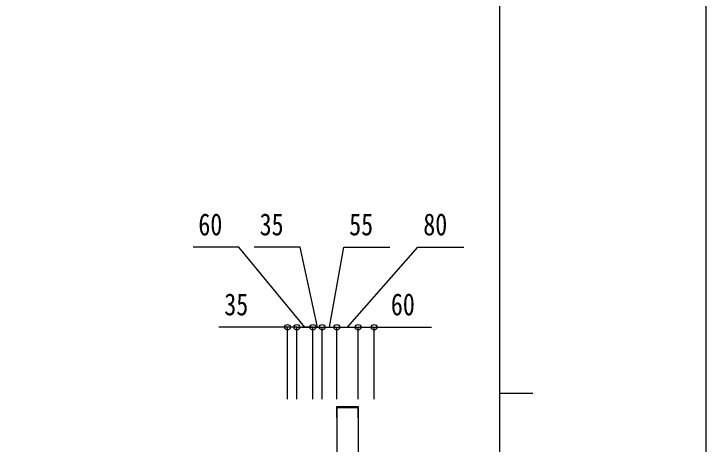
# Model space of a CAD drawing. Units: millimetres, scale not verified. Extents: x -10512 to 10513, y -7425 to 7425.
# Drawn here: x 7917 to 10513, y 122 to 1736 of the extents above; entities that cross this region are included whole.
import ezdxf
from ezdxf.enums import TextEntityAlignment as Align

# ---------------------------------------------------------------- set-up
doc = ezdxf.new("R2010")
doc.units = ezdxf.units.MM
doc.header["$LTSCALE"] = 40
for name, color, linetype in [('0-3_YKK_13', 4, 'Continuous'), ('0-4_YKK_A1', 4, 'Continuous'), ('0-5_YKK_D', 6, 'Continuous'), ('0-6_YKK_ZWAK', 7, 'Continuous')]:
    doc.layers.add(name, color=color, linetype=linetype)
doc.styles.add('ＭＳ ゴシック', font='')
doc.styles.get('ＭＳ ゴシック').set_extended_font_data('MS Gothic')

msp = doc.modelspace()

# ---------------------------------------------------------------- linework, layer by layer
at = {"layer": '0-3_YKK_13'}
for p, q in [((9126.75, 260.84), (9126.75, 221.64)), ((9208.75, 261.84), (9127.75, 261.84)), ((9209.75, 221.64), (9209.75, 260.84)), ((9127.75, 257.69), (9127.75, 221.17)), ((9208.45, 257.99), (9128.05, 257.99)), ((9208.75, 221.17), (9208.75, 257.69)), ((9127.75, 220.64), (9128.25, 220.64)), ((9128.05, 220.87), (9128.25, 220.87)), ((9208.25, 220.87), (9208.45, 220.87)), ((9208.25, 220.64), (9208.75, 220.64))]:
    msp.add_line(p, q, dxfattribs=at)
for centre, radius, start, end in [((9127.75, 260.84), 1, 90, 180), ((9208.75, 260.84), 1, 0, 90), ((9128.05, 257.69), 0.3, 90, 180), ((9208.45, 257.69), 0.3, 0, 90), ((9127.75, 221.64), 1, 180, 270), ((9128.05, 221.17), 0.3, 180, 270), ((9208.45, 221.17), 0.3, 270, 0), ((9208.75, 221.64), 1, 270, 0)]:
    msp.add_arc(centre, radius, start, end, dxfattribs=at)
at = {"layer": '0-4_YKK_A1'}
for p, q in [((9128.25, 257.99), (9128.25, -1125.1)), ((9208.25, 257.99), (9208.25, -1125.1))]:
    msp.add_line(p, q, dxfattribs=at)
at = {"layer": '0-5_YKK_D'}
for p, q in [((8943.25, 559.9), (8686.25, 559.9)), ((8943.25, 290.9), (8943.25, 560.9)), ((8978.25, 559.9), (8943.25, 559.9)), ((8978.25, 290.9), (8978.25, 560.9)), ((8978.25, 290.9), (8978.25, 560.9)), ((8978.25, 559.9), (9038.25, 559.9)), ((8978.25, 559.9), (9020.75, 559.9)), ((9038.25, 559.9), (8995.75, 559.9)), ((9038.25, 290.9), (9038.25, 560.9)), ((9038.25, 290.9), (9038.25, 560.9)), ((9038.25, 559.9), (9073.25, 559.9)), ((9038.25, 559.9), (9073.25, 559.9)), ((9073.25, 290.9), (9073.25, 560.9)), ((9073.25, 290.9), (9073.25, 560.9)), ((9073.25, 559.9), (9115.75, 559.9)), ((9073.25, 559.9), (9128.25, 559.9)), ((9128.25, 289.9), (9128.25, 560.9)), ((9128.25, 290.9), (9128.25, 560.9)), ((9128.25, 559.9), (9208.25, 559.9)), ((9208.25, 289.9), (9208.25, 560.9)), ((9208.25, 290.9), (9208.25, 560.9)), ((9268.25, 290.9), (9268.25, 560.9))]:
    msp.add_line(p, q, dxfattribs=at)
for points in [[(9008.25, 559.9), (8761.07, 859.9), (8589.07, 859.9)], [(9055.75, 559.9), (8990.73, 859.9), (8818.73, 859.9)], [(9100.75, 559.9), (9154.48, 859.9), (9326.48, 859.9)], [(9168.25, 559.9), (9432.25, 859.9), (9604.25, 859.9)], [(9208.25, 559.9), (9268.25, 559.9), (9482.75, 559.9)]]:
    msp.add_lwpolyline(points, dxfattribs=at)
for centre in [(8943.25, 559.9), (8978.25, 559.9), (8978.25, 559.9), (9038.25, 559.9), (9038.25, 559.9), (9073.25, 559.9), (9073.25, 559.9), (9128.25, 559.9), (9128.25, 559.9), (9208.25, 559.9), (9208.25, 559.9), (9268.25, 559.9)]:
    msp.add_circle(centre, 10.62, dxfattribs=at)
at = {"layer": '0-6_YKK_ZWAK'}
for p, q in [((9737.75, 6937.4), (9737.75, -6312.6)), ((9737.75, 312.4), (9862.75, 312.4))]:
    msp.add_line(p, q, dxfattribs=at)
msp.add_lwpolyline([(-10512.3, -7425.1), (10512.7, -7425.1), (10512.7, 7424.9), (-10512.3, 7424.9)], close=True, dxfattribs=at)

# ---------------------------------------------------------------- texts
at = {"layer": '0-5_YKK_D', "style": 'ＭＳ ゴシック', "width": 0.8}
for s, p in [('60', (8609.07, 879.9)), ('35', (8838.73, 879.9)), ('55', (9174.48, 879.9)), ('80', (9452.25, 879.9)), ('35', (8706.25, 579.9)), ('60', (9330.75, 579.9))]:
    msp.add_text(s, height=82.48, dxfattribs=at).set_placement(p, align=Align.BOTTOM_LEFT)

doc.saveas('drawing.dxf')
